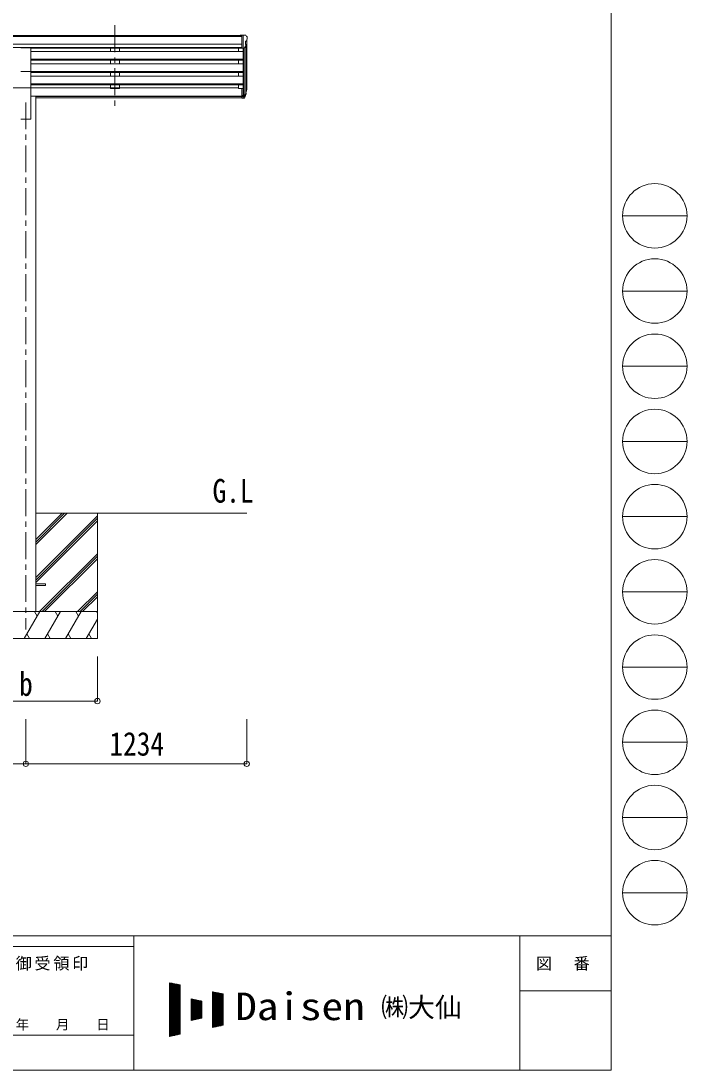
# Model space of a CAD drawing. Units: millimetres at full size, sheet at 1:30; details may follow other scales. Extents: x -8432 to 8432, y -5820 to 5820.
# Drawn here: x 4711 to 8432, y -5820 to 38 of the extents above; entities that cross this region are included whole.
import ezdxf
from ezdxf.enums import TextEntityAlignment as Align

# ---------------------------------------------------------------- set-up
doc = ezdxf.new("R2010")
doc.units = ezdxf.units.MM
doc.header["$LTSCALE"] = 30
doc.header["$PDMODE"] = 32
doc.header["$PDSIZE"] = 30
doc.linetypes.add('CHAIN1', pattern=[8, 5, -1, 1, -1])
for name, color, linetype, lineweight in [('0-0_0', 7, 'Continuous', 9), ('0-1_本体', 5, 'CHAIN1', 9), ('0-3_ELV2', 4, 'Continuous', 9), ('0-6_OTH_LINE', 6, 'Continuous', 9), ('F-0_240', 7, 'Continuous', 9)]:
    doc.layers.add(name, color=color, linetype=linetype, lineweight=lineweight)
doc.layers.add('0-7_SHAPE', color=7, linetype='Continuous')
doc.styles.add('ＭＳ ゴシック', font='')
doc.styles.get('ＭＳ ゴシック').set_extended_font_data('MS Gothic')

msp = doc.modelspace()

# ---------------------------------------------------------------- linework, layer by layer
at = {"layer": '0-0_0'}
for p, q in [((4793.27, -2710.09), (5972.07, -2710.09)), ((4793.27, -2885.72), (4968.91, -2710.09)), ((4793.27, -2871.58), (4954.76, -2710.09)), ((4793.27, -2857.44), (4940.62, -2710.09)), ((4793.27, -3069.57), (5138.07, -2724.77)), ((4793.27, -3083.71), (5138.07, -2738.91)), ((4793.27, -3097.85), (5138.07, -2753.06)), ((5138.07, -2710.09), (5138.07, -3410.09)), ((4814.88, -3260.09), (5138.07, -2936.9)), ((4829.02, -3260.09), (5138.07, -2951.04)), ((4843.17, -3260.09), (5138.07, -2965.19)), ((5027.01, -3260.09), (5138.07, -3149.03)), ((5041.16, -3260.09), (5138.07, -3163.18)), ((5055.3, -3260.09), (5138.07, -3177.32)), ((5138.07, -3260.09), (4338.07, -3260.09)), ((4729.23, -3410.09), (4815.83, -3260.09)), ((4800.83, -3286.07), (4785.83, -3260.09)), ((4844.7, -3410.09), (4931.3, -3260.09)), ((4916.3, -3286.07), (4901.3, -3260.09)), ((4960.17, -3410.09), (5046.77, -3260.09)), ((5016.77, -3260.09), (5031.77, -3286.07)), ((5132.24, -3260.09), (5138.07, -3270.19)), ((5075.64, -3410.09), (5138.07, -3301.95)), ((4744.23, -3384.11), (4759.23, -3410.09)), ((4859.7, -3384.11), (4874.7, -3410.09)), ((4975.17, -3384.11), (4990.17, -3410.09)), ((5090.64, -3384.11), (5105.64, -3410.09)), ((4338.07, -3410.09), (5138.07, -3410.09))]:
    msp.add_line(p, q, dxfattribs=at)
at = {"layer": '0-1_本体'}
for p, q in [((5236.07, 14.31), (5236.07, -463.21)), ((5236.07, 14.31), (5236.07, -463.21)), ((4738.07, -416.52), (4738.07, -3360.09))]:
    msp.add_line(p, q, dxfattribs=at)
at = {"layer": '0-3_ELV2'}
for p, q in [((5945.57, -43.04), (230.57, -43.04)), ((5945.57, -48.26), (230.57, -48.26)), ((5945.57, -41.43), (5935.57, -41.52)), ((5935.57, -43.04), (5935.57, -41.52)), ((5945.57, -113.42), (5945.57, -41.43)), ((5964.07, -41.43), (5945.57, -41.43)), ((5952.07, -114.42), (5952.07, -41.43)), ((5964.07, -41.43), (5966.41, -41.58)), ((5967.16, -42), (5971.23, -47.81)), ((5974.07, -50.81), (5974.07, -51.43)), ((5945.57, -91.79), (230.57, -91.79)), ((5945.57, -109.64), (230.57, -109.64)), ((4710.57, -112.06), (4765.57, -112.06)), ((4765.57, -243.86), (4765.57, -112.06)), ((5945.57, -112.99), (4765.57, -112.99)), ((5211.07, -112.89), (5211.07, -133.34)), ((5261.07, -112.89), (5261.07, -133.34)), ((5927.07, -112.89), (5927.07, -133.34)), ((5945.57, -113.42), (5952.07, -113.42)), ((5952.07, -114.42), (5957.28, -114.1)), ((5952.07, -114.42), (5952.07, -338.82)), ((5958.07, -113.94), (5958.08, -383.59)), ((5959.7, -112.61), (5968.7, -97.01)), ((5966.07, -75.95), (5966.07, -92.22)), ((5971.54, -72.62), (5966.22, -75.69)), ((5967.1, -99.78), (5967.1, -365.16)), ((5972.07, -72.01), (5972.07, -338.45)), ((4765.57, -133.34), (5952.07, -133.34)), ((4765.57, -175.22), (5952.07, -175.22)), ((4765.57, -176.71), (5952.07, -176.71)), ((4765.57, -181.03), (5952.07, -181.03)), ((4765.57, -201.83), (5952.07, -201.83)), ((5211.07, -181.03), (5211.07, -201.83)), ((5261.07, -181.03), (5261.07, -201.83)), ((5927.07, -181.03), (5927.07, -201.83)), ((4710.57, -243.86), (4765.57, -243.86)), ((4765.57, -243.71), (5952.07, -243.71)), ((4765.57, -243.86), (4765.57, -510.09)), ((4765.57, -245.2), (5952.07, -245.2)), ((4765.57, -249.52), (5952.07, -249.52)), ((4765.57, -270.32), (5952.07, -270.32)), ((5211.07, -249.52), (5211.07, -270.32)), ((5261.07, -249.52), (5261.07, -270.32)), ((5927.07, -270.32), (5927.07, -249.52)), ((4765.57, -334.5), (4495.07, -334.5)), ((4765.57, -312.2), (5952.07, -312.2)), ((4765.57, -313.7), (5952.07, -313.7)), ((4765.57, -318.01), (5952.07, -318.01)), ((5927.07, -334.5), (4765.57, -334.5)), ((5211.07, -318.01), (5211.07, -339.45)), ((5261.07, -339.45), (5211.07, -339.45)), ((5261.07, -318.01), (5261.07, -339.45)), ((5927.07, -318.01), (5927.07, -339.45)), ((5927.07, -339.45), (5945.57, -339.45)), ((5945.57, -338.82), (5945.57, -392.85)), ((5945.57, -338.82), (5952.07, -338.82)), ((5952.07, -338.82), (5952.07, -393.59)), ((4793.27, -381.09), (4765.57, -381.09)), ((4793.27, -381.09), (4793.27, -3260.09)), ((4793.27, -381.52), (5945.57, -381.52)), ((4793.27, -382.92), (5945.57, -382.92)), ((5945.57, -390.6), (4793.27, -390.6)), ((5945.57, -378.95), (5952.07, -378.95)), ((5945.57, -383.83), (5952.07, -383.83)), ((5945.57, -392.85), (5952.07, -392.85)), ((5952.07, -383.85), (5957.21, -383.85)), ((5952.07, -385.65), (5956.92, -385.65)), ((5952.07, -393.59), (5956.92, -393.59)), ((5958.51, -383.17), (5966.26, -367.76)), ((5967.71, -368.12), (5959.52, -384.3)), ((5968.33, -368.68), (5959.52, -392.23)), ((5970.38, -351.63), (5967.1, -358.69)), ((5970.98, -353), (5967.1, -360.95)), ((5968.66, -364.28), (5968.33, -368.68)), ((4710.57, -510.09), (4765.57, -510.09)), ((4793.27, -3105.59), (4848.07, -3105.59)), ((4793.27, -3114.59), (4848.07, -3114.59)), ((4848.07, -3105.59), (4848.07, -3114.59))]:
    msp.add_line(p, q, dxfattribs=at)
for centre, radius, start, end in [((5966.34, -42.58), 1, 35, 86.5), ((5971.07, -50.81), 3, 0, 87), ((5772.07, -51.43), 202, 355.05096, 0), ((5957.1, -111.11), 3, 273.5, 330), ((5966.37, -75.95), 0.3, 120, 180), ((5966.37, -92.22), 0.3, 180, 265.2833), ((5966.1, -95.51), 3, 330, 85.2833), ((5967.17, -68.25), 6.18, 315.00103, 354.2965), ((5941.49, -342.13), 30.41, 341.80266, 352.8448), ((5942.89, -343.89), 29.53, 342.01856, 353.49194)]:
    msp.add_arc(centre, radius, start, end, dxfattribs=at)
for centre, major_axis, ratio, start_param, end_param in [((5884.21, -337.64), (-87.93, 4.42), 0.541684, 3.060334, 3.2172517), ((5883.42, -344.32), (89.06, 1.43), 0.57596, 6.1985533, 6.3701348), ((5956.92, -382.94), (3, 0), 0.90356, 4.712389, 5.7595865), ((5956.92, -390.88), (-3, 0), 0.90356, 1.5707963, 2.6179939), ((5957.21, -382.49), (1.5, 0), 0.90356, 4.712389, 5.7595865), ((5882.15, -344.22), (88.05, 0), 0.90356, 5.9828017, 6.0168888), ((5967.36, -364.28), (-1.3, 0), 0.90356, 2.9359903, 4.9130961), ((5881.44, -348.09), (89.07, 0), 0.90356, 6.0316505, 6.077583)]:
    msp.add_ellipse(centre, major_axis=major_axis, ratio=ratio, start_param=start_param, end_param=end_param, dxfattribs=at)
at = {"layer": '0-6_OTH_LINE'}
for p, q in [((5138.07, -3760.09), (5138.07, -3510.11)), ((4338.07, -3760.09), (5138.07, -3760.09)), ((4738.07, -4110.09), (4738.07, -3860.09)), ((5972.07, -4110.09), (5972.07, -3860.09)), ((4738.07, -4110.09), (1438.07, -4110.09)), ((5972.07, -4110.09), (4738.07, -4110.09))]:
    msp.add_line(p, q, dxfattribs=at)
for p in [(5138.07, -3760.09), (4738.07, -4110.09), (5972.07, -4110.09)]:
    msp.add_point(p, dxfattribs=at)
at = {"layer": 'F-0_240', "color": 5}
for p, q in [((8007.94, 5820), (8007.94, -5820)), ((-8432.06, -5070), (8007.94, -5070)), ((5341.19, -5070), (5341.19, -5820)), ((7497.94, -5070), (7497.94, -5820)), ((-8432.06, -5130), (5341.19, -5130)), ((7497.94, -5377.5), (8007.94, -5377.5)), ((4501.18, -5625), (5341.19, -5625)), ((-8432.06, -5820), (8007.94, -5820))]:
    msp.add_line(p, q, dxfattribs=at)
at = {"layer": 'F-0_240', "color": 4}
for p, q in [((8072.06, -1050), (8432.06, -1050)), ((8072.06, -1470), (8432.06, -1470)), ((8072.06, -1890), (8432.06, -1890)), ((8072.06, -2310), (8432.06, -2310)), ((8072.06, -2730), (8432.06, -2730)), ((8072.06, -3150), (8432.06, -3150)), ((8072.06, -3570), (8432.06, -3570)), ((8072.06, -3990), (8432.06, -3990)), ((8072.06, -4410), (8432.06, -4410)), ((8072.06, -4830), (8432.06, -4830))]:
    msp.add_line(p, q, dxfattribs=at)
at = {"layer": 'F-0_240'}
for p, q in [((5541.15, -5332.6), (5601.15, -5345.1)), ((5541.15, -5332.6), (5541.15, -5632.6)), ((5541.15, -5335.42), (5554.7, -5335.42)), ((5541.15, -5338.42), (5569.1, -5338.42)), ((5541.15, -5341.42), (5583.5, -5341.42)), ((5541.15, -5344.42), (5597.9, -5344.42)), ((5541.15, -5347.42), (5601.15, -5347.42)), ((5541.15, -5350.42), (5601.15, -5350.42)), ((5541.15, -5353.42), (5601.15, -5353.42)), ((5541.15, -5356.42), (5601.15, -5356.42)), ((5541.15, -5359.42), (5601.15, -5359.42)), ((5541.15, -5362.42), (5601.15, -5362.42)), ((5541.15, -5365.42), (5601.15, -5365.42)), ((5541.15, -5368.42), (5601.15, -5368.42)), ((5541.15, -5371.42), (5601.15, -5371.42)), ((5541.15, -5374.42), (5601.15, -5374.42)), ((5541.15, -5377.42), (5601.15, -5377.42)), ((5541.15, -5380.42), (5601.15, -5380.42)), ((5541.15, -5383.42), (5601.15, -5383.42)), ((5541.15, -5386.42), (5601.15, -5386.42)), ((5542.92, -5632.23), (5542.92, -5332.97)), ((5545.92, -5631.61), (5545.92, -5333.6)), ((5548.92, -5630.98), (5548.92, -5334.22)), ((5551.92, -5630.36), (5551.92, -5334.85)), ((5554.92, -5629.73), (5554.92, -5335.47)), ((5557.92, -5629.11), (5557.92, -5336.1)), ((5560.92, -5628.48), (5560.92, -5336.72)), ((5563.92, -5627.86), (5563.92, -5337.35)), ((5566.92, -5627.23), (5566.92, -5337.97)), ((5569.92, -5626.61), (5569.92, -5338.6)), ((5572.92, -5625.98), (5572.92, -5339.22)), ((5575.92, -5625.36), (5575.92, -5339.85)), ((5578.92, -5624.73), (5578.92, -5340.47)), ((5581.92, -5624.11), (5581.92, -5341.1)), ((5584.92, -5623.48), (5584.92, -5341.72)), ((5587.92, -5622.86), (5587.92, -5342.35)), ((5590.92, -5622.23), (5590.92, -5342.97)), ((5593.92, -5621.61), (5593.92, -5343.6)), ((5596.92, -5620.98), (5596.92, -5344.22)), ((5599.92, -5620.36), (5599.92, -5344.85)), ((5601.15, -5345.1), (5601.15, -5620.1)), ((5781.15, -5382.6), (5841.15, -5395.1)), ((5781.15, -5382.6), (5781.15, -5582.6)), ((5781.15, -5383.42), (5785.1, -5383.42)), ((5781.15, -5386.42), (5799.5, -5386.42)), ((5782.92, -5582.23), (5782.92, -5382.97)), ((5785.92, -5581.61), (5785.92, -5383.6)), ((5788.92, -5580.98), (5788.92, -5384.22)), ((5791.92, -5580.36), (5791.92, -5384.85)), ((5794.92, -5579.73), (5794.92, -5385.47)), ((5797.92, -5579.11), (5797.92, -5386.1)), ((5800.92, -5578.48), (5800.92, -5386.72)), ((5803.92, -5577.86), (5803.92, -5387.35)), ((5806.92, -5577.23), (5806.92, -5387.97)), ((5809.92, -5576.61), (5809.92, -5388.6)), ((5812.92, -5575.98), (5812.92, -5389.22)), ((5541.15, -5389.42), (5601.15, -5389.42)), ((5541.15, -5392.42), (5601.15, -5392.42)), ((5541.15, -5395.42), (5601.15, -5395.42)), ((5541.15, -5398.42), (5601.15, -5398.42)), ((5541.15, -5401.42), (5601.15, -5401.42)), ((5541.15, -5404.42), (5601.15, -5404.42)), ((5541.15, -5407.42), (5601.15, -5407.42)), ((5541.15, -5410.42), (5601.15, -5410.42)), ((5541.15, -5413.42), (5601.15, -5413.42)), ((5541.15, -5416.42), (5601.15, -5416.42)), ((5541.15, -5419.42), (5601.15, -5419.42)), ((5541.15, -5422.42), (5601.15, -5422.42)), ((5541.15, -5425.42), (5601.15, -5425.42)), ((5541.15, -5428.42), (5601.15, -5428.42)), ((5541.15, -5431.42), (5601.15, -5431.42)), ((5541.15, -5434.42), (5601.15, -5434.42)), ((5541.15, -5437.42), (5601.15, -5437.42)), ((5541.15, -5440.42), (5601.15, -5440.42)), ((5541.15, -5443.42), (5601.15, -5443.42)), ((5541.15, -5446.42), (5601.15, -5446.42)), ((5661.15, -5422.6), (5721.15, -5435.1)), ((5661.15, -5422.6), (5661.15, -5542.6)), ((5661.15, -5425.42), (5674.7, -5425.42)), ((5661.15, -5428.42), (5689.1, -5428.42)), ((5661.15, -5431.42), (5703.5, -5431.42)), ((5661.15, -5434.42), (5717.9, -5434.42)), ((5661.15, -5437.42), (5721.15, -5437.42)), ((5661.15, -5440.42), (5721.15, -5440.42)), ((5661.15, -5443.42), (5721.15, -5443.42)), ((5661.15, -5446.42), (5721.15, -5446.42)), ((5662.92, -5542.23), (5662.92, -5422.97)), ((5665.92, -5541.61), (5665.92, -5423.6)), ((5668.92, -5540.98), (5668.92, -5424.22)), ((5671.92, -5540.36), (5671.92, -5424.85)), ((5674.92, -5539.73), (5674.92, -5425.47)), ((5677.92, -5539.11), (5677.92, -5426.1)), ((5680.92, -5538.48), (5680.92, -5426.72)), ((5683.92, -5537.86), (5683.92, -5427.35)), ((5686.92, -5537.23), (5686.92, -5427.97)), ((5689.92, -5536.61), (5689.92, -5428.6)), ((5692.92, -5535.98), (5692.92, -5429.22)), ((5695.92, -5535.36), (5695.92, -5429.85)), ((5698.92, -5534.73), (5698.92, -5430.47)), ((5701.92, -5534.11), (5701.92, -5431.1)), ((5704.92, -5533.48), (5704.92, -5431.72)), ((5707.92, -5532.86), (5707.92, -5432.35)), ((5710.92, -5532.23), (5710.92, -5432.97)), ((5713.92, -5531.61), (5713.92, -5433.6)), ((5716.92, -5530.98), (5716.92, -5434.22)), ((5719.92, -5530.36), (5719.92, -5434.85)), ((5721.15, -5435.1), (5721.15, -5530.1)), ((5781.15, -5389.42), (5813.9, -5389.42)), ((5781.15, -5392.42), (5828.3, -5392.42)), ((5781.15, -5395.42), (5841.15, -5395.42)), ((5781.15, -5398.42), (5841.15, -5398.42)), ((5781.15, -5401.42), (5841.15, -5401.42)), ((5781.15, -5404.42), (5841.15, -5404.42)), ((5781.15, -5407.42), (5841.15, -5407.42)), ((5781.15, -5410.42), (5841.15, -5410.42)), ((5781.15, -5413.42), (5841.15, -5413.42)), ((5781.15, -5416.42), (5841.15, -5416.42)), ((5781.15, -5419.42), (5841.15, -5419.42)), ((5781.15, -5422.42), (5841.15, -5422.42)), ((5781.15, -5425.42), (5841.15, -5425.42)), ((5781.15, -5428.42), (5841.15, -5428.42)), ((5781.15, -5431.42), (5841.15, -5431.42)), ((5781.15, -5434.42), (5841.15, -5434.42)), ((5781.15, -5437.42), (5841.15, -5437.42)), ((5781.15, -5440.42), (5841.15, -5440.42)), ((5781.15, -5443.42), (5841.15, -5443.42)), ((5781.15, -5446.42), (5841.15, -5446.42)), ((5815.92, -5575.36), (5815.92, -5389.85)), ((5818.92, -5574.73), (5818.92, -5390.47)), ((5821.92, -5574.11), (5821.92, -5391.1)), ((5824.92, -5573.48), (5824.92, -5391.72)), ((5827.92, -5572.86), (5827.92, -5392.35)), ((5830.92, -5572.23), (5830.92, -5392.97)), ((5833.92, -5571.61), (5833.92, -5393.6)), ((5836.92, -5570.98), (5836.92, -5394.22)), ((5839.92, -5570.36), (5839.92, -5394.85)), ((5841.15, -5395.1), (5841.15, -5570.1)), ((5541.15, -5449.42), (5601.15, -5449.42)), ((5541.15, -5452.42), (5601.15, -5452.42)), ((5541.15, -5455.42), (5601.15, -5455.42)), ((5541.15, -5458.42), (5601.15, -5458.42)), ((5541.15, -5461.42), (5601.15, -5461.42)), ((5541.15, -5464.42), (5601.15, -5464.42)), ((5541.15, -5467.42), (5601.15, -5467.42)), ((5541.15, -5470.42), (5601.15, -5470.42)), ((5541.15, -5473.42), (5601.15, -5473.42)), ((5541.15, -5476.42), (5601.15, -5476.42)), ((5541.15, -5479.42), (5601.15, -5479.42)), ((5541.15, -5482.42), (5601.15, -5482.42)), ((5541.15, -5485.42), (5601.15, -5485.42)), ((5541.15, -5488.42), (5601.15, -5488.42)), ((5541.15, -5491.42), (5601.15, -5491.42)), ((5541.15, -5494.42), (5601.15, -5494.42)), ((5541.15, -5497.42), (5601.15, -5497.42)), ((5541.15, -5500.42), (5601.15, -5500.42)), ((5541.15, -5503.42), (5601.15, -5503.42)), ((5541.15, -5506.42), (5601.15, -5506.42)), ((5661.15, -5449.42), (5721.15, -5449.42)), ((5661.15, -5452.42), (5721.15, -5452.42)), ((5661.15, -5455.42), (5721.15, -5455.42)), ((5661.15, -5458.42), (5721.15, -5458.42)), ((5661.15, -5461.42), (5721.15, -5461.42)), ((5661.15, -5464.42), (5721.15, -5464.42)), ((5661.15, -5467.42), (5721.15, -5467.42)), ((5661.15, -5470.42), (5721.15, -5470.42)), ((5661.15, -5473.42), (5721.15, -5473.42)), ((5661.15, -5476.42), (5721.15, -5476.42)), ((5661.15, -5479.42), (5721.15, -5479.42)), ((5661.15, -5482.42), (5721.15, -5482.42)), ((5661.15, -5485.42), (5721.15, -5485.42)), ((5661.15, -5488.42), (5721.15, -5488.42)), ((5661.15, -5491.42), (5721.15, -5491.42)), ((5661.15, -5494.42), (5721.15, -5494.42)), ((5661.15, -5497.42), (5721.15, -5497.42)), ((5661.15, -5500.42), (5721.15, -5500.42)), ((5661.15, -5503.42), (5721.15, -5503.42)), ((5661.15, -5506.42), (5721.15, -5506.42)), ((5781.15, -5449.42), (5841.15, -5449.42)), ((5781.15, -5452.42), (5841.15, -5452.42)), ((5781.15, -5455.42), (5841.15, -5455.42)), ((5781.15, -5458.42), (5841.15, -5458.42)), ((5781.15, -5461.42), (5841.15, -5461.42)), ((5781.15, -5464.42), (5841.15, -5464.42)), ((5781.15, -5467.42), (5841.15, -5467.42)), ((5781.15, -5470.42), (5841.15, -5470.42)), ((5781.15, -5473.42), (5841.15, -5473.42)), ((5781.15, -5476.42), (5841.15, -5476.42)), ((5781.15, -5479.42), (5841.15, -5479.42)), ((5781.15, -5482.42), (5841.15, -5482.42)), ((5781.15, -5485.42), (5841.15, -5485.42)), ((5781.15, -5488.42), (5841.15, -5488.42)), ((5781.15, -5491.42), (5841.15, -5491.42)), ((5781.15, -5494.42), (5841.15, -5494.42)), ((5781.15, -5497.42), (5841.15, -5497.42)), ((5781.15, -5500.42), (5841.15, -5500.42)), ((5781.15, -5503.42), (5841.15, -5503.42)), ((5781.15, -5506.42), (5841.15, -5506.42)), ((5541.15, -5509.42), (5601.15, -5509.42)), ((5541.15, -5512.42), (5601.15, -5512.42)), ((5541.15, -5515.42), (5601.15, -5515.42)), ((5541.15, -5518.42), (5601.15, -5518.42)), ((5541.15, -5521.42), (5601.15, -5521.42)), ((5541.15, -5524.42), (5601.15, -5524.42)), ((5541.15, -5527.42), (5601.15, -5527.42)), ((5541.15, -5530.42), (5601.15, -5530.42)), ((5541.15, -5533.42), (5601.15, -5533.42)), ((5541.15, -5536.42), (5601.15, -5536.42)), ((5541.15, -5539.42), (5601.15, -5539.42)), ((5541.15, -5542.42), (5601.15, -5542.42)), ((5541.15, -5545.42), (5601.15, -5545.42)), ((5541.15, -5548.42), (5601.15, -5548.42)), ((5541.15, -5551.42), (5601.15, -5551.42)), ((5541.15, -5554.42), (5601.15, -5554.42)), ((5541.15, -5557.42), (5601.15, -5557.42)), ((5541.15, -5560.42), (5601.15, -5560.42)), ((5541.15, -5563.42), (5601.15, -5563.42)), ((5661.15, -5509.42), (5721.15, -5509.42)), ((5661.15, -5512.42), (5721.15, -5512.42)), ((5661.15, -5515.42), (5721.15, -5515.42)), ((5661.15, -5518.42), (5721.15, -5518.42)), ((5661.15, -5521.42), (5721.15, -5521.42)), ((5661.15, -5524.42), (5721.15, -5524.42)), ((5661.15, -5527.42), (5721.15, -5527.42)), ((5661.15, -5542.6), (5721.15, -5530.1)), ((5661.15, -5530.42), (5719.6, -5530.42)), ((5661.15, -5533.42), (5705.2, -5533.42)), ((5661.15, -5536.42), (5690.8, -5536.42)), ((5661.15, -5539.42), (5676.4, -5539.42)), ((5661.15, -5542.42), (5662, -5542.42)), ((5781.15, -5509.42), (5841.15, -5509.42)), ((5781.15, -5512.42), (5841.15, -5512.42)), ((5781.15, -5515.42), (5841.15, -5515.42)), ((5781.15, -5518.42), (5841.15, -5518.42)), ((5781.15, -5521.42), (5841.15, -5521.42)), ((5781.15, -5524.42), (5841.15, -5524.42)), ((5781.15, -5527.42), (5841.15, -5527.42)), ((5781.15, -5530.42), (5841.15, -5530.42)), ((5781.15, -5533.42), (5841.15, -5533.42)), ((5781.15, -5536.42), (5841.15, -5536.42)), ((5781.15, -5539.42), (5841.15, -5539.42)), ((5781.15, -5542.42), (5841.15, -5542.42)), ((5781.15, -5545.42), (5841.15, -5545.42)), ((5781.15, -5548.42), (5841.15, -5548.42)), ((5781.15, -5551.42), (5841.15, -5551.42)), ((5781.15, -5554.42), (5841.15, -5554.42)), ((5781.15, -5557.42), (5841.15, -5557.42)), ((5781.15, -5560.42), (5841.15, -5560.42)), ((5781.15, -5563.42), (5841.15, -5563.42)), ((5541.15, -5566.42), (5601.15, -5566.42)), ((5541.15, -5569.42), (5601.15, -5569.42)), ((5541.15, -5572.42), (5601.15, -5572.42)), ((5541.15, -5575.42), (5601.15, -5575.42)), ((5541.15, -5578.42), (5601.15, -5578.42)), ((5541.15, -5581.42), (5601.15, -5581.42)), ((5541.15, -5584.42), (5601.15, -5584.42)), ((5541.15, -5587.42), (5601.15, -5587.42)), ((5541.15, -5590.42), (5601.15, -5590.42)), ((5541.15, -5593.42), (5601.15, -5593.42)), ((5541.15, -5596.42), (5601.15, -5596.42)), ((5541.15, -5599.42), (5601.15, -5599.42)), ((5541.15, -5602.42), (5601.15, -5602.42)), ((5541.15, -5605.42), (5601.15, -5605.42)), ((5541.15, -5608.42), (5601.15, -5608.42)), ((5541.15, -5611.42), (5601.15, -5611.42)), ((5541.15, -5614.42), (5601.15, -5614.42)), ((5541.15, -5617.42), (5601.15, -5617.42)), ((5601.15, -5620.1), (5541.15, -5632.6)), ((5541.15, -5620.42), (5599.6, -5620.42)), ((5541.15, -5623.42), (5585.2, -5623.42)), ((5781.15, -5566.42), (5841.15, -5566.42)), ((5781.15, -5569.42), (5841.15, -5569.42)), ((5841.15, -5570.1), (5781.15, -5582.6)), ((5781.15, -5572.42), (5830, -5572.42)), ((5781.15, -5575.42), (5815.6, -5575.42)), ((5781.15, -5578.42), (5801.2, -5578.42)), ((5781.15, -5581.42), (5786.8, -5581.42)), ((5541.15, -5626.42), (5570.8, -5626.42)), ((5541.15, -5629.42), (5556.4, -5629.42)), ((5541.15, -5632.42), (5542, -5632.42))]:
    msp.add_line(p, q, dxfattribs=at)
at = {"layer": 'F-0_240', "color": 4}
for centre in [(8252.05, -1050), (8252.05, -1470), (8252.05, -1890), (8252.05, -2310), (8252.05, -2730), (8252.05, -3150), (8252.05, -3570), (8252.05, -3990), (8252.05, -4410), (8252.05, -4830)]:
    msp.add_circle(centre, 180, dxfattribs=at)

# ---------------------------------------------------------------- texts
at = {"layer": '0-6_OTH_LINE', "color": 7, "style": 'ＭＳ ゴシック', "width": 0.85}
for s, p in [('b', (4700.57, -3770.09)), ('1234', (5205.07, -4104.09))]:
    msp.add_text(s, height=132, dxfattribs=at).set_placement(p, align=Align.BOTTOM_LEFT)
at = {"layer": '0-7_SHAPE', "style": 'ＭＳ ゴシック', "width": 0.85}
msp.add_text('G.L', height=132, dxfattribs=at).set_placement((5781.04, -2691.39), align=Align.BOTTOM_LEFT)
at = {"layer": 'F-0_240', "style": 'ＭＳ ゴシック', "width": 1.15}
msp.add_text('Daisen', height=154, dxfattribs=at).set_placement((5908.01, -5587.6), align=Align.BOTTOM_LEFT)
at = {"layer": 'F-0_240', "style": 'ＭＳ ゴシック'}
for s, height, p in [('㈱大仙\u3000', 110, (6723.41, -5557.6)), ('年\u3000\u3000月\u3000\u3000日', 54.99, (4681.19, -5610))]:
    msp.add_text(s, height=height, dxfattribs=at).set_placement(p, align=Align.BOTTOM_LEFT)
at = {"layer": 'F-0_240', "char_height": 65.98, "attachment_point": 7, "style": 'ＭＳ ゴシック'}
for s, insert in [('\\T1.17;御受領印', (4681.18, -5265)), ('\\T1.17;図\u3000番', (7587.94, -5265))]:
    msp.add_mtext(s, dxfattribs=dict(at, insert=insert))

doc.saveas('drawing.dxf')
